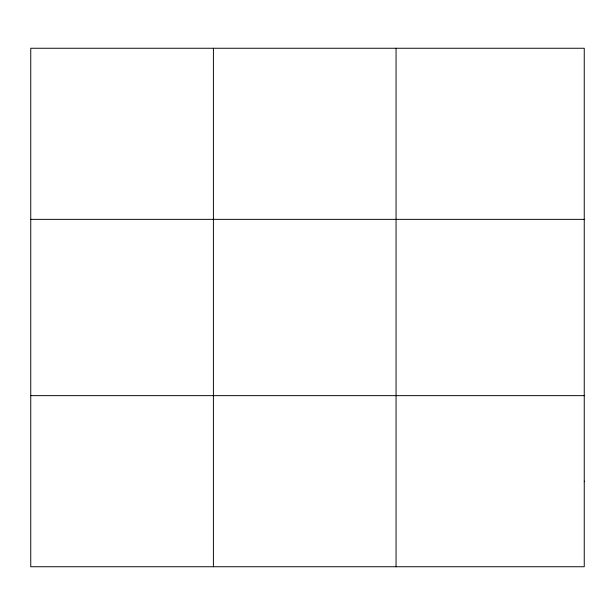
<?xml version="1.0" encoding="UTF-8"?>
<svg xmlns="http://www.w3.org/2000/svg" width="615" height="615" viewBox="0 0 615 615"><rect width="100%" height="100%" fill="white"/><g stroke="black" fill="none" stroke-linecap="round" stroke-linejoin="round"><path stroke-width="0.92" d="M213.405 566.746L213.405 48.254M396.06 566.746L396.06 48.254M30.75 219.355L584.25 219.355M30.75 395.645L584.25 395.645M584.25 481.191L584.25 566.746L30.75 566.746L30.75 48.254L584.25 48.254L584.25 481.191"/></g></svg>
